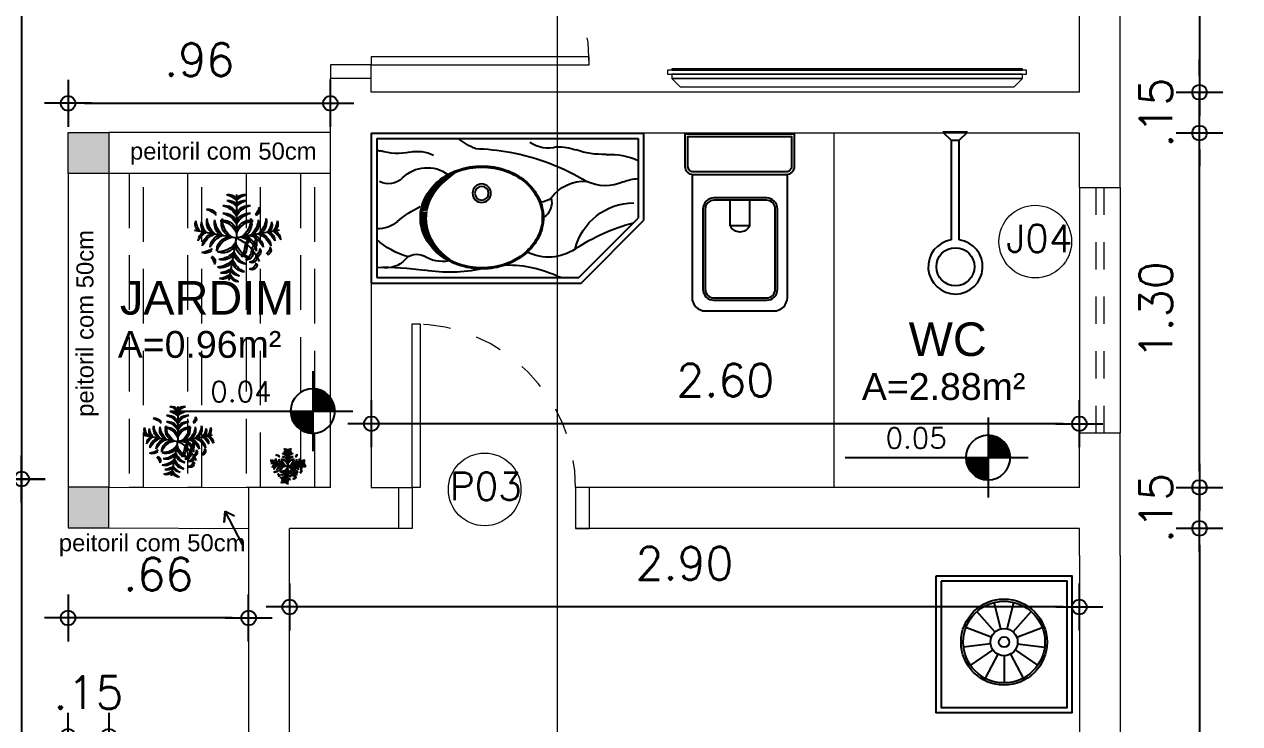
# Model space of a CAD drawing. Header units: millimetres. Extents: x 4595 to 4915, y 2085 to 2243.
# Drawn here: x 4643.646 to 4648.108, y 2165.952 to 2168.517 of the extents above; entities that cross this region are included whole.
import ezdxf

# ---------------------------------------------------------------- set-up
doc = ezdxf.new("R2010")
doc.units = ezdxf.units.MM
doc.header["$LTSCALE"] = 0.8
doc.linetypes.add('HIDDEN', pattern=[0.375, 0.25, -0.125])
doc.linetypes.add('HIDDEN2', pattern=[0.1875, 0.125, -0.0625])
for name, color, linetype in [('02', 2, 'Continuous'), ('DIVERSOS', 4, 'Continuous'), ('FMPLANT', 3, 'Continuous'), ('JANELAS_EXTERNO', 1, 'Continuous'), ('JANELAS_INTERNO', 2, 'Continuous'), ('MOBIL-I', 251, 'Continuous'), ('MOVEIS', 7, 'Continuous'), ('PISO', 8, 'Continuous'), ('PORTAS', 3, 'Continuous'), ('PROJEÇÃO', 8, 'HIDDEN2'), ('TEXTO0', 7, 'Continuous'), ('TEXTO2', 3, 'Continuous'), ('TXT_0', 7, 'Continuous')]:
    doc.layers.add(name, color=color, linetype=linetype)
doc.styles.add('ADITIVOCAD', font='ROMANS.shx')
doc.styles.add('SANSSERIF', font='sas_____.pfb', dxfattribs={"height": 1})
doc.styles.get("Standard").update_dxf_attribs({"font": 'txt.shx', "height": 0.12})
doc.dimstyles.new('ESCALA50', dxfattribs={"dimtxt": 0.1, "dimasz": 0.06, "dimexe": 0.18, "dimexo": 0.06, "dimgap": 0.1, "dimtad": 1, "dimzin": 4, "dimdsep": 46, "dimtxsty": 'Standard', "dimblk1": 'BOLA', "dimblk2": 'BOLA', "dimsah": 1, "dimcen": -0.06, "dimse1": 1, "dimse2": 1, "dimclrd": 7, "dimclrt": 3, "dimadec": 0, "dimazin": 0, "dimtfac": 1, "dimtix": 1, "dimtmove": 0, "dimatfit": 3, "dimldrblk": 'BOLA', "dimfxl": 0, "dimtolj": 1, "dimtzin": 4, "dimarcsym": 0})

# ---------------------------------------------------------------- blocks, each defined once
blk = doc.blocks.new('CRIADO')
at = {"layer": 'MOVEIS'}
for p, q in [((-0.0177, 0.0468), (-0.0532, 0.1403)), ((0.006, 0.0496), (0.0181, 0.1489)), ((-0.0374, 0.0332), (-0.1123, 0.0995)), ((0.0284, 0.0411), (0.0852, 0.1234)), ((0.0443, 0.0232), (0.1328, 0.0697)), ((-0.0485, 0.012), (-0.1456, 0.0359)), ((0.05, 0), (0.15, 0)), ((-0.0485, -0.012), (-0.1456, -0.0359)), ((-0.0374, -0.0332), (-0.1123, -0.0995)), ((0.0284, -0.0411), (0.0852, -0.1234)), ((0.0443, -0.0232), (0.1328, -0.0697)), ((-0.0177, -0.0468), (-0.0532, -0.1403)), ((0.006, -0.0496), (0.0181, -0.1489))]:
    blk.add_line(p, q, dxfattribs=at)
for points in [[(-0.2418, -0.2499), (0.2582, -0.2499), (0.2582, 0.2501), (-0.2418, 0.2501)], [(-0.2232, -0.2313), (0.2395, -0.2313), (0.2395, 0.2314), (-0.2232, 0.2314)]]:
    blk.add_lwpolyline(points, close=True, dxfattribs=at)
for radius in [0.1578, 0.15, 0.05, 0.019]:
    blk.add_circle((0, 0), radius, dxfattribs=at)
blk = doc.blocks.new('BOLA')
for p, q in [((0, -1.435), (0, 1.435)), ((-1.435, 0), (1.435, 0))]:
    blk.add_line(p, q)
blk.add_circle((0, 0), 0.452)
blk = doc.blocks.new('*D780')
at = {"layer": '02', "color": 7, "lineweight": -2, "transparency": 16777216}
for p, q in [((4647.9606, 2166.8784), (4647.9606, 2166.9384)), ((4647.9606, 2166.6684), (4647.9606, 2166.8184)), ((4647.9606, 2166.6084), (4647.9606, 2166.5484))]:
    blk.add_line(p, q, dxfattribs=at)
at = {"layer": 'Defpoints', "color": 0, "transparency": 16777216}
for p in [(4647.3302, 2166.8184), (4647.9606, 2166.8184), (4647.3302, 2166.6684)]:
    blk.add_point(p, dxfattribs=at)
at = {"layer": '02', "color": 7, "lineweight": -2, "transparency": 16777216, "xscale": 0.06, "yscale": 0.06, "zscale": 0.06}
for p, rotation in [((4647.9606, 2166.8184), 270), ((4647.9606, 2166.6684), 90)]:
    blk.add_blockref('BOLA', p, dxfattribs=dict(at, rotation=rotation))
at = {"layer": '02', "color": 3, "lineweight": 13, "transparency": 16777216, "insert": (4647.8006, 2166.7434), "char_height": 0.12, "attachment_point": 5, "rotation": 90}
blk.add_mtext('\\A1;.15', dxfattribs=at)
blk = doc.blocks.new('*D781')
at = {"layer": '02', "color": 7, "lineweight": -2, "transparency": 16777216}
blk.add_line((4647.9606, 2166.8784), (4647.9606, 2168.0584), dxfattribs=at)
at = {"layer": 'Defpoints', "color": 0, "transparency": 16777216}
for p in [(4647.3302, 2168.1184), (4647.9606, 2168.1184), (4647.3302, 2166.8184)]:
    blk.add_point(p, dxfattribs=at)
at = {"layer": '02', "color": 7, "lineweight": -2, "transparency": 16777216, "xscale": 0.06, "yscale": 0.06, "zscale": 0.06}
for p, rotation in [((4647.9606, 2168.1184), 90), ((4647.9606, 2166.8184), 270)]:
    blk.add_blockref('BOLA', p, dxfattribs=dict(at, rotation=rotation))
at = {"layer": '02', "color": 3, "lineweight": 13, "transparency": 16777216, "insert": (4647.8006, 2167.4684), "char_height": 0.12, "attachment_point": 5, "rotation": 90}
blk.add_mtext('\\A1;1.30', dxfattribs=at)
blk = doc.blocks.new('*D782')
at = {"layer": '02', "color": 7, "lineweight": -2, "transparency": 16777216}
for p, q in [((4647.9606, 2168.3284), (4647.9606, 2168.3884)), ((4647.9606, 2168.1184), (4647.9606, 2168.2684)), ((4647.9606, 2168.0584), (4647.9606, 2167.9984))]:
    blk.add_line(p, q, dxfattribs=at)
at = {"layer": 'Defpoints', "color": 0, "transparency": 16777216}
for p in [(4647.3302, 2168.2684), (4647.9606, 2168.2684), (4647.3302, 2168.1184)]:
    blk.add_point(p, dxfattribs=at)
at = {"layer": '02', "color": 7, "lineweight": -2, "transparency": 16777216, "xscale": 0.06, "yscale": 0.06, "zscale": 0.06}
for p, rotation in [((4647.9606, 2168.2684), 270), ((4647.9606, 2168.1184), 90)]:
    blk.add_blockref('BOLA', p, dxfattribs=dict(at, rotation=rotation))
at = {"layer": '02', "color": 3, "lineweight": 13, "transparency": 16777216, "insert": (4647.8006, 2168.1934), "char_height": 0.12, "attachment_point": 5, "rotation": 90}
blk.add_mtext('\\A1;.15', dxfattribs=at)
blk = doc.blocks.new('*D783')
at = {"layer": '02', "color": 7, "lineweight": -2, "transparency": 16777216}
blk.add_line((4647.9606, 2172.6584), (4647.9606, 2168.3284), dxfattribs=at)
at = {"layer": 'Defpoints', "color": 0, "transparency": 16777216}
for p in [(4647.3302, 2172.7184), (4647.3302, 2168.2684), (4647.9606, 2168.2684)]:
    blk.add_point(p, dxfattribs=at)
at = {"layer": '02', "color": 7, "lineweight": -2, "transparency": 16777216, "xscale": 0.06, "yscale": 0.06, "zscale": 0.06}
for p, rotation in [((4647.9606, 2172.7184), 90), ((4647.9606, 2168.2684), 270)]:
    blk.add_blockref('BOLA', p, dxfattribs=dict(at, rotation=rotation))
at = {"layer": '02', "color": 3, "lineweight": 13, "transparency": 16777216, "insert": (4647.8006, 2170.4934), "char_height": 0.12, "attachment_point": 5, "rotation": 90}
blk.add_mtext('\\A1;4.45', dxfattribs=at)
blk = doc.blocks.new('ADC_CHUVEIRO')
for p, q in [((0, 0.045), (0, -0.045)), ((0.03, 0.015), (0, 0.045)), ((0.395, 0.015), (0.03, 0.015)), ((0.03, -0.015), (0.03, 0.015)), ((0, -0.045), (0.03, -0.015)), ((0.03, -0.015), (0.3953, -0.015))]:
    blk.add_line(p, q)
blk.add_circle((0.494, 0.0009), 0.07)
blk.add_arc((0.494, 0.0009), 0.1, 189.1456, 171.891)
blk = doc.blocks.new('ADC_VASO_02')
blk.add_lwpolyline([(-0.175, 0.15), (-0.175, 0.6, -0.414214), (-0.125, 0.65), (0.125, 0.65, -0.414214), (0.175, 0.6), (0.175, 0.1496)], format="xyb")
for points in [[(0.1388, 0.2754, -0.414214), (0.0988, 0.2354), (-0.0948, 0.2354, -0.414214), (-0.1348, 0.2754), (-0.1348, 0.5704, -0.414214), (-0.0948, 0.6104), (0.0988, 0.6104, -0.414214), (0.1388, 0.5704)], [(0.1303, 0.2754, -0.414214), (0.0988, 0.2439), (-0.0948, 0.2439, -0.414214), (-0.1263, 0.2754), (-0.1263, 0.5704, -0.414214), (-0.0948, 0.6019), (0.0988, 0.6019, -0.414214), (0.1303, 0.5704)], [(-0.17, 0.15, 0.414214), (-0.2, 0.12), (-0.2, 0), (0.2, 0), (0.2, 0.12, 0.414214), (0.17, 0.15)], [(-0.17, 0.14, 0.414214), (-0.19, 0.12), (-0.19, 0.01), (0.19, 0.01), (0.19, 0.12, 0.414214), (0.17, 0.14)]]:
    blk.add_lwpolyline(points, format="xyb", close=True)
blk.add_lwpolyline([(0.0363, 0.2439), (0.0363, 0.3375), (-0.0344, 0.3375), (-0.0344, 0.2439)])
blk.add_arc((0.0009, 0.3215), 0.0388, 24.3951, 155.6049)
blk = doc.blocks.new('ADC_LAV_05')
for p, q in [((0, 0), (0, 0.55)), ((0, 0.55), (0.7704, 0.55)), ((0.7704, 0.55), (1, 0.3206)), ((0.02, 0.53), (0.7621, 0.53)), ((0.02, 0.02), (0.02, 0.53)), ((0.7621, 0.53), (0.98, 0.3123)), ((1, 0), (1, 0.3206)), ((0.98, 0.02), (0.98, 0.3123)), ((0, 0), (1, 0)), ((0.02, 0.02), (0.98, 0.02))]:
    blk.add_line(p, q)
for points in [[(0.4062, 0.1206, 0.083485), (0.4944, 0.1354, 0.090959), (0.566, 0.1759, 0.104004), (0.6157, 0.239, 0.115577), (0.6322, 0.3095, 0.115577), (0.6157, 0.38, 0.104004), (0.566, 0.443, 0.090959), (0.4944, 0.4835, 0.083485), (0.4062, 0.4983, 0.083485), (0.3179, 0.4835, 0.090959), (0.2463, 0.443, 0.104004), (0.1966, 0.38, 0.115577), (0.1801, 0.3095, 0.115577), (0.1966, 0.239, 0.104004), (0.2463, 0.1759, 0.090959), (0.3179, 0.1354, 0.083485)], [(0.4062, 0.1248, 0.083485), (0.493, 0.1394, 0.090959), (0.5633, 0.1791, 0.104004), (0.6119, 0.2408, 0.115577), (0.628, 0.3095, 0.115577), (0.6119, 0.3781, 0.104004), (0.5633, 0.4398, 0.090959), (0.493, 0.4795, 0.083485), (0.4062, 0.4941, 0.083485), (0.3193, 0.4795, 0.090959), (0.249, 0.4398, 0.104004), (0.2004, 0.3781, 0.115577), (0.1843, 0.3095, 0.115577), (0.2004, 0.2408, 0.104004), (0.249, 0.1791, 0.090959), (0.3193, 0.1394, 0.083485)]]:
    blk.add_lwpolyline(points, format="xyb", close=True)
for radius in [0.0339, 0.025]:
    blk.add_circle((0.4055, 0.2206), radius)
for centre, radius, start, end in [((0.0559, 1.3962), 0.9039, 267.7229, 278.9638), ((0.0552, 0.402), 0.0926, 41.3487, 101.8141), ((0.2875, -0.0718), 0.5823, 78.2401, 98.9638), ((0.4995, 0.9177), 0.4342, 269.3247, 295.8903), ((0.76, 0.3809), 0.1624, 113.3641, 115.8903), ((0.2201, 0.1636), 0.3026, 106.3243, 131.3792), ((0.1665, 0.4999), 0.0556, 221.3487, 297.4318), ((0.2605, 0.3465), 0.1245, 78.9955, 123.3333), ((0.6508, 0.2793), 0.1756, 56.1908, 116.2902), ((1.1381, 1.007), 0.7001, 236.1908, 255.5369), ((0.9639, 0.4778), 0.2217, 193.7216, 269.9715), ((0.0206, 0.2349), 0.1168, 49.9343, 90.2724), ((0.3586, 0.6369), 0.4085, 229.9343, 244.0853), ((0.5983, 0.255), 0.0641, 344.5869, 58.1135), ((0.6184, 0.1896), 0.0639, 49.2661, 86.8336), ((0.7799, 0.3241), 0.1475, 215.7175, 274.1895), ((0.0641, 0.1144), 0.0713, 44.7702, 118.1843), ((0.8604, 0.032), 0.1609, 66.126, 115.6626), ((0.9822, 0.3072), 0.1401, 246.126, 269.1113), ((0.2056, 0.2549), 0.1281, 224.7702, 306.3582), ((0.363, 0.8774), 0.8206, 280.1922, 301.4107), ((0.8722, 0.3475), 0.2696, 267.8834, 293.5615), ((-0.0155, 0.2328), 0.1744, 281.75, 286.3843), ((0.0957, -0.1456), 0.22, 78.1029, 106.3843), ((0.1688, 0.2014), 0.1346, 258.1029, 296.1994), ((0.4585, -0.1421), 0.2131, 111.0015, 130.4729), ((0.3613, 0.8866), 0.83, 271.4321, 280.1922), ((0.6495, -0.0622), 0.1173, 74.3079, 124.9939), ((0.688, 0.2406), 0.19, 267.9474, 289.2677), ((0.8511, -0.2259), 0.3042, 87.8834, 109.2677)]:
    blk.add_arc(centre, radius, start, end)
for points in [[(0.2433, 0.4404), (0.2513, 0.4271), (0.2584, 0.4524), (0.2647, 0.4406)], [(0.2584, 0.4524), (0.2647, 0.4406), (0.2777, 0.465), (0.2797, 0.4531)], [(0.2777, 0.465), (0.2797, 0.4531), (0.2886, 0.471), (0.2899, 0.4611)], [(0.2886, 0.471), (0.2899, 0.4611), (0.3035, 0.4779), (0.2965, 0.4664)], [(0.3035, 0.4779), (0.2965, 0.4664), (0.3178, 0.4833), (0.3049, 0.4731)], [(0.2049, 0.3949), (0.2213, 0.3828), (0.2176, 0.4133), (0.2336, 0.4041)], [(0.2176, 0.4133), (0.2336, 0.4041), (0.231, 0.4287), (0.2403, 0.4137)], [(0.231, 0.4287), (0.2403, 0.4137), (0.2433, 0.4404), (0.2513, 0.4271)], [(0.1859, 0.352), (0.2075, 0.3406), (0.19, 0.3646), (0.2108, 0.3551)], [(0.19, 0.3646), (0.2108, 0.3551), (0.1966, 0.38), (0.2152, 0.3688)], [(0.1966, 0.38), (0.2152, 0.3688), (0.2049, 0.3949), (0.2213, 0.3828)], [(0.1801, 0.311), (0.2052, 0.3059), (0.1808, 0.324), (0.205, 0.3144)], [(0.1808, 0.324), (0.205, 0.3144), (0.1821, 0.3345), (0.2054, 0.3236)], [(0.1821, 0.3345), (0.2054, 0.3236), (0.1859, 0.352), (0.2075, 0.3406)], [(0.1806, 0.2975), (0.2057, 0.2976), (0.1801, 0.311), (0.2052, 0.3059)], [(0.1813, 0.2898), (0.2072, 0.2867), (0.1806, 0.2975), (0.2057, 0.2976)], [(0.1847, 0.2717), (0.2109, 0.2698), (0.1816, 0.2882), (0.2076, 0.2844)], [(0.1894, 0.2561), (0.2133, 0.2622), (0.1847, 0.2717), (0.2109, 0.2698)], [(0.1979, 0.2364), (0.216, 0.2547), (0.1894, 0.2561), (0.2133, 0.2622)], [(0.2064, 0.2215), (0.2209, 0.2436), (0.1979, 0.2364), (0.216, 0.2547)], [(0.2176, 0.2056), (0.222, 0.2413), (0.2064, 0.2215), (0.2209, 0.2436)], [(0.2303, 0.1909), (0.2314, 0.2247), (0.2176, 0.2056), (0.222, 0.2413)], [(0.2433, 0.1785), (0.2403, 0.2118), (0.2303, 0.1909), (0.2314, 0.2247)], [(0.2571, 0.1674), (0.2482, 0.202), (0.2433, 0.1785), (0.2403, 0.2118)], [(0.2632, 0.1631), (0.2567, 0.1927), (0.2571, 0.1674), (0.2482, 0.202)], [(0.2742, 0.156), (0.2627, 0.1868), (0.2632, 0.1631), (0.2567, 0.1927)], [(0.2851, 0.1498), (0.2729, 0.1778), (0.2742, 0.156), (0.2627, 0.1868)], [(0.2956, 0.1445), (0.2839, 0.1687), (0.2851, 0.1498), (0.2729, 0.1778)], [(0.3256, 0.1339), (0.2928, 0.1613), (0.2956, 0.1445), (0.2839, 0.1687)], [(0.2966, 0.144), (0.3256, 0.1339), (0.2964, 0.1441), (0.3254, 0.133)], [(0.2964, 0.1441), (0.3254, 0.133), (0.3256, 0.1339), (0.3279, 0.1322)]]:
    blk.add_solid(points)
blk = doc.blocks.new('*D796')
at = {"layer": '02', "color": 7, "lineweight": -2, "transparency": 16777216}
blk.add_line((4650.0561, 2162.6284), (4650.0561, 2174.3584), dxfattribs=at)
at = {"layer": 'Defpoints', "color": 0, "transparency": 16777216}
for p in [(4647.6696, 2174.4184), (4650.0561, 2174.4184), (4649.1696, 2162.5684)]:
    blk.add_point(p, dxfattribs=at)
at = {"layer": '02', "color": 7, "lineweight": -2, "transparency": 16777216, "xscale": 0.06, "yscale": 0.06, "zscale": 0.06}
for p, rotation in [((4650.0561, 2174.4184), 90), ((4650.0561, 2162.5684), 270)]:
    blk.add_blockref('BOLA', p, dxfattribs=dict(at, rotation=rotation))
at = {"layer": '02', "color": 3, "lineweight": 13, "transparency": 16777216, "insert": (4649.8961, 2168.4934), "char_height": 0.12, "attachment_point": 5, "rotation": 90}
blk.add_mtext('\\A1;11.85', dxfattribs=at)
blk = doc.blocks.new('*D810')
at = {"layer": '02', "color": 7, "lineweight": -2, "transparency": 16777216}
blk.add_line((4647.9606, 2166.6084), (4647.9606, 2162.6284), dxfattribs=at)
at = {"layer": 'Defpoints', "color": 0, "transparency": 16777216}
for p in [(4647.3302, 2166.6684), (4647.3302, 2162.5684), (4647.9606, 2162.5684)]:
    blk.add_point(p, dxfattribs=at)
at = {"layer": '02', "color": 7, "lineweight": -2, "transparency": 16777216, "xscale": 0.06, "yscale": 0.06, "zscale": 0.06}
for p, rotation in [((4647.9606, 2166.6684), 90), ((4647.9606, 2162.5684), 270)]:
    blk.add_blockref('BOLA', p, dxfattribs=dict(at, rotation=rotation))
at = {"layer": '02', "color": 3, "lineweight": 13, "transparency": 16777216, "insert": (4647.8006, 2164.6184), "char_height": 0.12, "attachment_point": 5, "rotation": 90}
blk.add_mtext('\\A1;4.10', dxfattribs=at)
blk = doc.blocks.new('*D811')
at = {"layer": '02', "color": 7, "lineweight": -2, "transparency": 16777216}
blk.add_line((4647.4596, 2166.38), (4644.6796, 2166.38), dxfattribs=at)
at = {"layer": 'Defpoints', "color": 0, "transparency": 16777216}
for p in [(4644.6196, 2166.38), (4644.6196, 2166.38), (4647.5196, 2166.38)]:
    blk.add_point(p, dxfattribs=at)
at = {"layer": '02', "color": 7, "lineweight": -2, "transparency": 16777216, "xscale": 0.06, "yscale": 0.06, "zscale": 0.06, "rotation": 180}
blk.add_blockref('BOLA', (4644.6196, 2166.38), dxfattribs=at)
at = {"layer": '02', "color": 7, "lineweight": -2, "transparency": 16777216, "xscale": 0.06, "yscale": 0.06, "zscale": 0.06}
blk.add_blockref('BOLA', (4647.5196, 2166.38), dxfattribs=at)
at = {"layer": '02', "color": 3, "lineweight": 13, "transparency": 16777216, "insert": (4646.0696, 2166.54), "char_height": 0.12, "attachment_point": 5}
blk.add_mtext('\\A1;2.90', dxfattribs=at)
blk = doc.blocks.new('*D812')
at = {"layer": '02', "color": 7, "lineweight": -2, "transparency": 16777216}
blk.add_line((4647.4596, 2167.052), (4644.9796, 2167.052), dxfattribs=at)
at = {"layer": 'Defpoints', "color": 0, "transparency": 16777216}
for p in [(4644.9196, 2167.052), (4644.9196, 2166.8184), (4647.5196, 2166.8184)]:
    blk.add_point(p, dxfattribs=at)
at = {"layer": '02', "color": 7, "lineweight": -2, "transparency": 16777216, "xscale": 0.06, "yscale": 0.06, "zscale": 0.06, "rotation": 180}
blk.add_blockref('BOLA', (4644.9196, 2167.052), dxfattribs=at)
at = {"layer": '02', "color": 7, "lineweight": -2, "transparency": 16777216, "xscale": 0.06, "yscale": 0.06, "zscale": 0.06}
blk.add_blockref('BOLA', (4647.5196, 2167.052), dxfattribs=at)
at = {"layer": '02', "color": 3, "lineweight": 13, "transparency": 16777216, "insert": (4646.2196, 2167.212), "char_height": 0.12, "attachment_point": 5}
blk.add_mtext('\\A1;2.60', dxfattribs=at)
blk = doc.blocks.new('*D813')
at = {"layer": '02', "color": 7, "lineweight": -2, "transparency": 16777216}
blk.add_line((4643.6358, 2166.7893), (4643.6358, 2162.5137), dxfattribs=at)
at = {"layer": 'Defpoints', "color": 0, "transparency": 16777216}
for p in [(4644.0979, 2166.8493), (4643.6358, 2162.4537), (4644.0979, 2162.4537)]:
    blk.add_point(p, dxfattribs=at)
at = {"layer": '02', "color": 7, "lineweight": -2, "transparency": 16777216, "xscale": 0.06, "yscale": 0.06, "zscale": 0.06}
for p, rotation in [((4643.6358, 2166.8493), 90), ((4643.6358, 2162.4537), 270)]:
    blk.add_blockref('BOLA', p, dxfattribs=dict(at, rotation=rotation))
at = {"layer": '02', "color": 3, "lineweight": 13, "transparency": 16777216, "insert": (4643.4758, 2164.6515), "char_height": 0.12, "attachment_point": 5, "rotation": 90}
blk.add_mtext('\\A1;4.40', dxfattribs=at)
blk = doc.blocks.new('*D818')
at = {"layer": '02', "color": 7, "lineweight": -2, "transparency": 16777216}
blk.add_line((4644.4096, 2164.7931), (4641.5345, 2164.7931), dxfattribs=at)
at = {"layer": 'Defpoints', "color": 0, "transparency": 16777216}
for p in [(4644.4696, 2166.03), (4641.4745, 2164.7931), (4641.4745, 2159.8845)]:
    blk.add_point(p, dxfattribs=at)
at = {"layer": '02', "color": 7, "lineweight": -2, "transparency": 16777216, "xscale": 0.06, "yscale": 0.06, "zscale": 0.06, "rotation": 180}
blk.add_blockref('BOLA', (4641.4745, 2164.7931), dxfattribs=at)
at = {"layer": '02', "color": 7, "lineweight": -2, "transparency": 16777216, "xscale": 0.06, "yscale": 0.06, "zscale": 0.06}
blk.add_blockref('BOLA', (4644.4696, 2164.7931), dxfattribs=at)
at = {"layer": '02', "color": 3, "lineweight": 13, "transparency": 16777216, "insert": (4642.9721, 2164.9531), "char_height": 0.12, "attachment_point": 5}
blk.add_mtext('\\A1;3.00', dxfattribs=at)
blk = doc.blocks.new('*D829')
at = {"layer": 'Defpoints', "color": 0, "transparency": 16777216}
for p in [(4640.6261, 2166.8184), (4644.4696, 2166.8184), (4645.6201, 2160.6729)]:
    blk.add_point(p, dxfattribs=at)
at = {"layer": 'PORTAS', "color": 7, "lineweight": -2, "transparency": 16777216}
blk.add_line((4640.6261, 2160.7329), (4640.6261, 2166.7584), dxfattribs=at)
at = {"layer": 'PORTAS', "color": 7, "lineweight": -2, "transparency": 16777216, "xscale": 0.06, "yscale": 0.06, "zscale": 0.06}
for p, rotation in [((4640.6261, 2166.8184), 90), ((4640.6261, 2160.6729), 270)]:
    blk.add_blockref('BOLA', p, dxfattribs=dict(at, rotation=rotation))
at = {"layer": 'PORTAS', "color": 3, "lineweight": 13, "transparency": 16777216, "insert": (4640.4661, 2163.7456), "char_height": 0.12, "attachment_point": 5, "rotation": 90}
blk.add_mtext('\\A1;6.15', dxfattribs=at)
blk = doc.blocks.new('*D830')
at = {"layer": 'Defpoints', "color": 0, "transparency": 16777216}
for p in [(4640.6261, 2169.2684), (4644.0696, 2169.2684), (4644.4696, 2166.8184)]:
    blk.add_point(p, dxfattribs=at)
at = {"layer": 'PORTAS', "color": 7, "lineweight": -2, "transparency": 16777216}
blk.add_line((4640.6261, 2166.8784), (4640.6261, 2169.2084), dxfattribs=at)
at = {"layer": 'PORTAS', "color": 7, "lineweight": -2, "transparency": 16777216, "xscale": 0.06, "yscale": 0.06, "zscale": 0.06}
for p, rotation in [((4640.6261, 2169.2684), 90), ((4640.6261, 2166.8184), 270)]:
    blk.add_blockref('BOLA', p, dxfattribs=dict(at, rotation=rotation))
at = {"layer": 'PORTAS', "color": 3, "lineweight": 13, "transparency": 16777216, "insert": (4640.4661, 2168.0434), "char_height": 0.12, "attachment_point": 5, "rotation": 90}
blk.add_mtext('\\A1;2.45', dxfattribs=at)
blk = doc.blocks.new('Adc_nivelpl')
h = blk.add_hatch()
h.set_pattern_fill('_U', color=256, scale=0.005, angle=45, style=0, double=1)
h.set_pattern_definition([(45, (-5.8772514, -3.5161936), (-0.003535534, 0.003535534), []), (135, (-5.8772514, -3.5161936), (-0.003535534, -0.003535534), [])])
h.paths.add_polyline_path([(0.1954, -0.0865, 0.414214), (0.0865, -0.1954), (0.1954, -0.1954)])
h.paths.add_polyline_path([(0.1954, -0.1954), (0.1954, -0.3043, 0.414214), (0.3043, -0.1954)])
for p, q in [((0.1954, 0), (0.1954, -0.3908)), ((0.8958, -0.1954), (0, -0.1954))]:
    blk.add_line(p, q)
blk.add_circle((0.1954, -0.1954), 0.1089)
at = {"flags": 8}
blk.add_attdef('NIVEL', (0.3642, -0.1501), '', height=0.1, dxfattribs=at)
blk = doc.blocks.new('*D940')
at = {"layer": 'Defpoints', "color": 0, "transparency": 16777216}
for p in [(4644.3979, 2169.2993), (4643.6358, 2166.8493), (4644.3979, 2166.8493)]:
    blk.add_point(p, dxfattribs=at)
at = {"layer": 'PORTAS', "color": 7, "lineweight": -2, "transparency": 16777216}
blk.add_line((4643.6358, 2169.2393), (4643.6358, 2166.9093), dxfattribs=at)
at = {"layer": 'PORTAS', "color": 7, "lineweight": -2, "transparency": 16777216, "xscale": 0.06, "yscale": 0.06, "zscale": 0.06}
for p, rotation in [((4643.6358, 2169.2993), 90), ((4643.6358, 2166.8493), 270)]:
    blk.add_blockref('BOLA', p, dxfattribs=dict(at, rotation=rotation))
at = {"layer": 'PORTAS', "color": 3, "lineweight": 13, "transparency": 16777216, "insert": (4643.4758, 2168.0743), "char_height": 0.12, "attachment_point": 5, "rotation": 90}
blk.add_mtext('\\A1;2.45', dxfattribs=at)
blk = doc.blocks.new('A1194DB', base_point=(2.905, 11.046))
for p in [(2.905, 11.546), (2.413, 11.133), (3.397, 11.133), (2.992, 10.554)]:
    blk.add_line(p, (2.905, 11.046))
for centre, radius, start, end in [((2.676, 11.162), 0.268, 31.3712, 75.0366), ((2.76, 11.262), 0.16, 25.2489, 95.3937), ((2.812, 11.432), 0.115, 36.29, 99.6243), ((2.718, 11.297), 0.26, 44.0763, 73.3794), ((2.812, 11.364), 0.115, 36.29, 99.6243), ((2.718, 11.229), 0.26, 44.0763, 73.3794), ((2.998, 11.432), 0.115, 80.3757, 143.71), ((3.092, 11.297), 0.26, 106.6206, 135.9237), ((2.998, 11.364), 0.115, 80.3757, 143.71), ((3.092, 11.229), 0.26, 106.6206, 135.9237), ((3.05, 11.262), 0.16, 84.6063, 154.7511), ((3.134, 11.162), 0.268, 104.9634, 148.6288), ((2.695, 11.362), 0.0575, 139.742, 258.7475), ((2.773, 11.408), 0.125, 184.618, 228.2106), ((2.76, 11.171), 0.16, 25.2489, 95.3937), ((2.676, 11.071), 0.268, 31.3712, 75.0366), ((3.05, 11.171), 0.16, 84.6063, 154.7511), ((3.134, 11.071), 0.268, 104.9634, 148.6288), ((3.236, 11.263), 0.115, 80.3757, 143.71), ((3.33, 11.128), 0.26, 106.6206, 135.9237), ((2.541, 11.205), 0.115, 160.3757, 223.71), ((2.691, 11.274), 0.26, 186.6206, 215.9237), ((2.608, 11.193), 0.115, 160.3757, 223.71), ((2.758, 11.262), 0.26, 186.6206, 215.9237), ((2.718, 11.226), 0.16, 164.6063, 234.7511), ((2.831, 11.292), 0.268, 184.9634, 228.6288), ((2.808, 11.21), 0.16, 164.6063, 234.7511), ((2.92, 11.276), 0.268, 184.9634, 228.6288), ((2.751, 11.093), 0.156, 3.4259, 103.6346), ((2.686, 11.01), 0.236, 21.6665, 83.1878), ((2.886, 11.206), 0.156, 156.3654, 256.5741), ((2.978, 11.256), 0.236, 176.8122, 238.3335), ((3.059, 11.093), 0.156, 76.3654, 176.5741), ((3.124, 11.01), 0.236, 96.8122, 158.3335), ((2.832, 11.256), 0.236, 301.6665, 3.1878), ((2.924, 11.206), 0.156, 283.4259, 23.6346), ((2.889, 11.276), 0.268, 311.3712, 355.0366), ((3.002, 11.21), 0.16, 305.2489, 15.3937), ((2.979, 11.292), 0.268, 311.3712, 355.0366), ((3.092, 11.226), 0.16, 305.2489, 15.3937), ((3.052, 11.262), 0.26, 324.0763, 353.3794), ((3.201, 11.193), 0.115, 316.29, 19.6243), ((3.119, 11.274), 0.26, 324.0763, 353.3794), ((3.269, 11.205), 0.115, 316.29, 19.6243), ((2.509, 11.022), 0.115, 116.29, 179.6243), ((2.626, 10.906), 0.26, 124.0763, 153.3794), ((2.576, 11.01), 0.115, 116.29, 179.6243), ((2.693, 10.894), 0.26, 124.0763, 153.3794), ((2.668, 10.941), 0.16, 105.2489, 175.3937), ((2.751, 10.841), 0.268, 111.3712, 155.0366), ((2.757, 10.926), 0.16, 105.2489, 175.3937), ((2.841, 10.825), 0.268, 111.3712, 155.0366), ((3.137, 10.559), 0.54, 115.4772, 156.6585), ((2.759, 10.981), 0.0869, 144.9865, 244.4034), ((2.832, 10.902), 0.156, 83.4259, 183.6346), ((2.902, 10.824), 0.236, 101.6665, 163.1878), ((2.935, 11.063), 0.25, 187.5759, 215.8942), ((2.683, 11.044), 0.236, 286.8122, 348.3335), ((2.809, 11.028), 0.0563, 114.2257, 255.1279), ((2.853, 11.04), 0.078, 150.4398, 228.6694), ((3.114, 11.12), 0.236, 211.6665, 273.1878), ((2.908, 10.824), 0.236, 16.8122, 78.3335), ((2.978, 10.902), 0.156, 356.3654, 96.5741), ((2.969, 10.825), 0.268, 24.9634, 68.6288), ((3.053, 10.926), 0.16, 4.6063, 74.7511), ((3.058, 10.841), 0.268, 24.9634, 68.6288), ((3.142, 10.941), 0.16, 4.6063, 74.7511), ((3.117, 10.894), 0.26, 26.6206, 55.9237), ((3.234, 11.01), 0.115, 0.3757, 63.71), ((2.563, 10.905), 0.0575, 139.742, 258.7475), ((2.641, 10.95), 0.125, 184.618, 228.2106), ((2.682, 10.886), 0.0575, 139.742, 258.7475), ((2.76, 10.931), 0.125, 184.618, 228.2106), ((2.791, 10.867), 0.0766, 138.8744, 278.9763), ((2.857, 10.904), 0.125, 173.7536, 244.097), ((2.761, 10.973), 0.156, 266.3654, 6.5741), ((2.916, 10.934), 0.13, 161.4477, 239.3672), ((2.684, 10.982), 0.268, 294.9634, 338.6288), ((2.784, 10.899), 0.16, 274.6063, 344.7511), ((3.222, 11.022), 0.422, 185.4007, 208.139), ((3.065, 11.027), 0.156, 193.4259, 293.6346), ((3.135, 11.062), 0.268, 221.3712, 265.0366), ((3.069, 10.949), 0.16, 215.2489, 285.3937), ((3.339, 11.133), 0.26, 234.0763, 263.3794), ((3.27, 10.983), 0.115, 226.29, 289.6243), ((2.725, 10.813), 0.057, 167.0577, 302.8533), ((2.725, 10.732), 0.057, 167.0577, 302.8533), ((2.758, 10.845), 0.08, 185.1845, 268.654), ((2.758, 10.764), 0.08, 185.1845, 268.654), ((2.7, 10.893), 0.268, 294.9634, 338.6288), ((2.8, 10.809), 0.16, 274.6063, 344.7511), ((3.15, 10.972), 0.268, 221.3712, 265.0366), ((3.085, 10.859), 0.16, 215.2489, 285.3937), ((3.209, 10.775), 0.0575, 101.2525, 220.258), ((3.287, 10.729), 0.125, 131.7894, 175.382), ((2.753, 10.834), 0.26, 296.6206, 325.9237), ((2.868, 10.718), 0.115, 270.3757, 333.71), ((2.765, 10.767), 0.26, 296.6206, 325.9237), ((2.88, 10.65), 0.115, 270.3757, 333.71), ((3.12, 10.899), 0.26, 234.0763, 263.3794), ((3.052, 10.75), 0.115, 226.29, 289.6243), ((3.132, 10.832), 0.26, 234.0763, 263.3794), ((3.064, 10.683), 0.115, 226.29, 289.6243)]:
    blk.add_arc(centre, radius, start, end)
blk = doc.blocks.new('*D945')
at = {"layer": 'Defpoints', "color": 0, "transparency": 16777216}
for p in [(4644.7696, 2168.2278), (4643.8063, 2168.1201), (4644.7696, 2168.1201)]:
    blk.add_point(p, dxfattribs=at)
at = {"layer": 'PORTAS', "color": 7, "lineweight": -2, "transparency": 16777216}
blk.add_line((4643.8663, 2168.2278), (4644.7096, 2168.2278), dxfattribs=at)
at = {"layer": 'PORTAS', "color": 7, "lineweight": -2, "transparency": 16777216, "xscale": 0.06, "yscale": 0.06, "zscale": 0.06, "rotation": 180}
blk.add_blockref('BOLA', (4643.8063, 2168.2278), dxfattribs=at)
at = {"layer": 'PORTAS', "color": 7, "lineweight": -2, "transparency": 16777216, "xscale": 0.06, "yscale": 0.06, "zscale": 0.06}
blk.add_blockref('BOLA', (4644.7696, 2168.2278), dxfattribs=at)
at = {"layer": 'PORTAS', "color": 3, "lineweight": 13, "transparency": 16777216, "insert": (4644.288, 2168.3878), "char_height": 0.12, "attachment_point": 5}
blk.add_mtext('\\A1;.96', dxfattribs=at)
blk = doc.blocks.new('*D949')
at = {"layer": 'Defpoints', "color": 0, "transparency": 16777216}
for p in [(4643.8063, 2166.6704), (4644.4692, 2166.6684), (4643.8063, 2166.34)]:
    blk.add_point(p, dxfattribs=at)
at = {"layer": 'PORTAS', "color": 7, "lineweight": -2, "transparency": 16777216}
blk.add_line((4644.4092, 2166.34), (4643.8663, 2166.34), dxfattribs=at)
at = {"layer": 'PORTAS', "color": 7, "lineweight": -2, "transparency": 16777216, "xscale": 0.06, "yscale": 0.06, "zscale": 0.06, "rotation": 180}
blk.add_blockref('BOLA', (4643.8063, 2166.34), dxfattribs=at)
at = {"layer": 'PORTAS', "color": 7, "lineweight": -2, "transparency": 16777216, "xscale": 0.06, "yscale": 0.06, "zscale": 0.06}
blk.add_blockref('BOLA', (4644.4692, 2166.34), dxfattribs=at)
at = {"layer": 'PORTAS', "color": 3, "transparency": 16777216, "insert": (4644.1377, 2166.5), "char_height": 0.12, "attachment_point": 5}
blk.add_mtext('\\A1;.66', dxfattribs=at)
blk = doc.blocks.new('*D950')
at = {"layer": 'Defpoints', "color": 0, "transparency": 16777216}
for p in [(4643.8063, 2166.6704), (4643.9559, 2166.6699), (4643.9559, 2165.906)]:
    blk.add_point(p, dxfattribs=at)
at = {"layer": 'PORTAS', "color": 7, "lineweight": -2, "transparency": 16777216}
for p, q in [((4643.7463, 2165.906), (4643.6863, 2165.906)), ((4643.8063, 2165.906), (4643.9559, 2165.906)), ((4644.0159, 2165.906), (4644.0759, 2165.906))]:
    blk.add_line(p, q, dxfattribs=at)
at = {"layer": 'PORTAS', "color": 7, "lineweight": -2, "transparency": 16777216, "xscale": 0.06, "yscale": 0.06, "zscale": 0.06}
blk.add_blockref('BOLA', (4643.8063, 2165.906), dxfattribs=at)
at = {"layer": 'PORTAS', "color": 7, "lineweight": -2, "transparency": 16777216, "xscale": 0.06, "yscale": 0.06, "zscale": 0.06, "rotation": 180}
blk.add_blockref('BOLA', (4643.9559, 2165.906), dxfattribs=at)
at = {"layer": 'PORTAS', "color": 3, "transparency": 16777216, "insert": (4643.8811, 2166.066), "char_height": 0.12, "attachment_point": 5}
blk.add_mtext('\\A1;.15', dxfattribs=at)

msp = doc.modelspace()

# ---------------------------------------------------------------- hatches: boundary and pattern name
at = {"layer": 'PORTAS', "lineweight": 13}
h = msp.add_hatch(color=0, dxfattribs=at)
h.dxf.hatch_style = 1
h.paths.add_polyline_path([(4643.9563, 2168.1201), (4643.8063, 2168.1201), (4643.8063, 2167.9701), (4643.9563, 2167.9701)])
h = msp.add_hatch(color=0, dxfattribs=at)
h.dxf.hatch_style = 1
h.paths.add_polyline_path([(4643.9563, 2166.8199), (4643.8063, 2166.8199), (4643.8063, 2166.6704), (4643.9563, 2166.6704)])

# ---------------------------------------------------------------- linework, layer by layer
at = {"layer": '02', "color": 0, "lineweight": 13}
for p, q in [((4647.5196, 2168.2684), (4647.5196, 2169.2184)), ((4647.6696, 2167.9184), (4647.6696, 2169.2184)), ((4644.7696, 2166.8184), (4644.7696, 2168.3184)), ((4647.5196, 2168.2684), (4644.9196, 2168.2684)), ((4647.5196, 2168.1184), (4644.9196, 2168.1184)), ((4647.5196, 2168.1184), (4646.6196, 2168.1184)), ((4647.5196, 2167.9184), (4647.5196, 2168.1184)), ((4647.5196, 2167.9184), (4647.6696, 2167.9184)), ((4647.5196, 2166.8184), (4647.5196, 2167.0184)), ((4647.5196, 2167.0184), (4647.6696, 2167.0184)), ((4647.6696, 2166.5684), (4647.6696, 2167.0184)), ((4644.4696, 2162.4227), (4644.4696, 2166.8184)), ((4644.7696, 2166.8184), (4644.4696, 2166.8184)), ((4645.0196, 2166.8184), (4645.0196, 2166.6684)), ((4647.5196, 2166.8184), (4645.6696, 2166.8184)), ((4645.7196, 2166.8184), (4645.7196, 2166.6684)), ((4644.6196, 2162.5684), (4644.6196, 2166.6684)), ((4645.0196, 2166.6684), (4644.6196, 2166.6684)), ((4647.5196, 2166.6684), (4645.6696, 2166.6684)), ((4647.5196, 2166.5684), (4647.5196, 2166.6684))]:
    msp.add_line(p, q, dxfattribs=at)
at = {"layer": '02', "color": 0, "linetype": 'HIDDEN', "lineweight": 13}
for points in [[(4644.0831, 2167.9701), (4644.0304, 2167.9701), (4644.0304, 2166.8199), (4644.0831, 2166.8199)], [(4644.2977, 2167.9701), (4644.245, 2167.9701), (4644.245, 2166.8199), (4644.2977, 2166.8199)], [(4644.2977, 2167.9701), (4644.245, 2167.9701), (4644.245, 2166.8199), (4644.2977, 2166.8199)], [(4644.5123, 2167.9701), (4644.4596, 2167.9701), (4644.4596, 2166.8199), (4644.5123, 2166.8199)], [(4644.5123, 2167.9701), (4644.4596, 2167.9701), (4644.4596, 2166.8199), (4644.5123, 2166.8199)], [(4644.7123, 2167.9701), (4644.6596, 2167.9701), (4644.6596, 2166.8199), (4644.7123, 2166.8199)]]:
    msp.add_lwpolyline(points, close=True, dxfattribs=at)
at = {"layer": 'JANELAS_EXTERNO', "color": 0, "lineweight": 13}
for p, q in [((4647.5196, 2167.9184), (4647.5196, 2167.0184)), ((4647.6696, 2167.9184), (4647.6696, 2167.0184)), ((4647.5196, 2166.5684), (4647.5196, 2165.0684)), ((4647.6696, 2166.5684), (4647.6696, 2165.0684))]:
    msp.add_line(p, q, dxfattribs=at)
at = {"layer": 'JANELAS_INTERNO', "color": 0, "linetype": 'HIDDEN2', "lineweight": 13}
for p, q in [((4647.5796, 2167.9184), (4647.5796, 2167.0184)), ((4647.6096, 2167.9184), (4647.6096, 2167.0184))]:
    msp.add_line(p, q, dxfattribs=at)
at = {"layer": 'MOBIL-I', "color": 0, "lineweight": 13}
for points in [[(4647.3255, 2168.3343), (4647.3255, 2168.3496), (4646.0076, 2168.3496), (4646.0076, 2168.3343)], [(4647.3103, 2168.3496), (4647.3103, 2168.3547), (4646.0229, 2168.3547), (4646.0229, 2168.3496)], [(4647.3103, 2168.3191), (4647.3103, 2168.3343), (4646.0229, 2168.3343), (4646.0229, 2168.3191)], [(4647.2797, 2168.2885), (4647.3103, 2168.3191), (4646.0229, 2168.3191), (4646.0534, 2168.2885)]]:
    msp.add_lwpolyline(points, close=True, dxfattribs=at)
at = {"layer": 'PISO', "color": 0, "lineweight": 13}
msp.add_line((4646.6196, 2166.8223), (4646.6196, 2168.1184), dxfattribs=at)
for centre in [(4647.3576, 2167.7203), (4645.3359, 2166.8111)]:
    msp.add_circle(centre, 0.1333, dxfattribs=at)
at = {"layer": 'PORTAS', "color": 0, "lineweight": 13}
for p, q in [((4644.9196, 2168.3184), (4644.7696, 2168.3184)), ((4644.9196, 2168.2684), (4644.9196, 2168.3184)), ((4644.7696, 2168.1201), (4643.9563, 2168.1201)), ((4643.8063, 2167.9701), (4643.8063, 2166.8199)), ((4644.7696, 2167.9701), (4643.9563, 2167.9701)), ((4643.9563, 2167.9701), (4643.9563, 2166.8199)), ((4643.9563, 2166.8199), (4644.4696, 2166.8184)), ((4643.9559, 2166.6699), (4644.4692, 2166.6684))]:
    msp.add_line(p, q, dxfattribs=at)
at = {"layer": 'PORTAS', "color": 6}
for p, q in [((4644.3829, 2166.7313), (4644.3794, 2166.6902)), ((4644.3794, 2166.6902), (4644.3829, 2166.7313)), ((4644.4468, 2166.6097), (4644.3829, 2166.7313)), ((4644.3829, 2166.7313), (4644.4179, 2166.7138))]:
    msp.add_line(p, q, dxfattribs=at)
at = {"layer": 'PORTAS', "color": 0, "lineweight": 13}
for points in [[(4644.9196, 2168.3184), (4644.9196, 2168.3684), (4644.7696, 2168.3684), (4644.7696, 2168.3184)], [(4644.9196, 2168.1184), (4644.9196, 2166.8184), (4645.0696, 2166.8184), (4645.0696, 2166.6684), (4645.0196, 2166.6684)], [(4645.7196, 2166.8184), (4645.6696, 2166.8184), (4645.6696, 2166.6684), (4645.7196, 2166.6684)]]:
    msp.add_lwpolyline(points, dxfattribs=at)
for points in [[(4644.9196, 2168.3684), (4645.7196, 2168.3684), (4645.7196, 2168.3984), (4644.9196, 2168.3984)], [(4643.9563, 2167.9701), (4643.8063, 2167.9701), (4643.8063, 2168.1201), (4643.9563, 2168.1201)], [(4645.0696, 2166.8184), (4645.0696, 2167.4184), (4645.0996, 2167.4184), (4645.0996, 2166.8184)], [(4643.9563, 2166.8199), (4643.8063, 2166.8199), (4643.8063, 2166.6704), (4643.9563, 2166.6704)]]:
    msp.add_lwpolyline(points, close=True, dxfattribs=at)
at = {"layer": 'PROJEÇÃO', "color": 0, "lineweight": 13}
for centre, radius in [((4644.9196, 2168.3684), 0.8), ((4645.0696, 2166.8184), 0.6)]:
    msp.add_arc(centre, radius, 0, 90, dxfattribs=at)
at = {"layer": 'TEXTO0', "color": 0, "linetype": 'ByBlock', "lineweight": 13}
msp.add_line((4645.6031, 2148.0969), (4645.6031, 2177.9398), dxfattribs=at)

# ---------------------------------------------------------------- block references
at = {"layer": '02', "color": 0, "lineweight": 13, "rotation": 270}
msp.add_blockref('CRIADO', (4647.2429, 2166.2512), dxfattribs=at)
at = {"layer": 'FMPLANT', "color": 0, "lineweight": 13}
for p, xscale, yscale, zscale in [((4644.425, 2167.7343), -0.3166250740453882, 0.3166250740453882, 0.3166250740453882), ((4644.2088, 2166.9875), -0.2560690918952512, 0.2560690918952512, 0.2560690918952512), ((4644.6128, 2166.8963), -0.1264689768284376, 0.1264689768284376, 0.1264689768284376)]:
    msp.add_blockref('A1194DB', p, dxfattribs=dict(at, xscale=xscale, yscale=yscale, zscale=zscale))
at = {"layer": 'MOBIL-I', "color": 0, "lineweight": 13, "xscale": -1, "rotation": 180}
for name, p in [('ADC_LAV_05', (4644.9196, 2168.1184)), ('ADC_VASO_02', (4646.2723, 2168.1158))]:
    msp.add_blockref(name, p, dxfattribs=at)
at = {"layer": 'MOBIL-I', "color": 0, "lineweight": 13, "rotation": 270}
msp.add_blockref('ADC_CHUVEIRO', (4647.0635, 2168.1221), dxfattribs=at)
at = {"layer": 'TXT_0', "color": 0, "lineweight": 13}
ref = msp.add_blockref('Adc_nivelpl', (4644.8515, 2167.2451), dxfattribs=dict(at, xscale=-0.75, yscale=0.75, zscale=0.75))
ref.add_attrib('NIVEL', '0.04', (4644.3284, 2167.1326), dxfattribs={"height": 0.075, "style": 'ADITIVOCAD', "flags": 8})
ref = msp.add_blockref('Adc_nivelpl', (4647.3309, 2167.0746), dxfattribs=dict(at, xscale=-0.75, yscale=0.75, zscale=0.75))
ref.add_attrib('NIVEL', '0.05', (4646.8077, 2166.962), dxfattribs={"height": 0.075, "style": 'ADITIVOCAD', "flags": 8})

# ---------------------------------------------------------------- texts
at = {"layer": 'DIVERSOS', "color": 0, "lineweight": 13, "char_height": 0.10106, "width": 0.373078, "attachment_point": 3}
for s, insert in [('{\\C3;J04}', (4647.4941, 2167.7825)), ('{\\C3;P03}', (4645.4724, 2166.8734))]:
    msp.add_mtext(s, dxfattribs=dict(at, insert=insert))
at = {"layer": 'PISO', "color": 0, "lineweight": 13, "style": 'SANSSERIF'}
for p in [(4644.0335, 2168.0211), (4643.7724, 2166.5842)]:
    msp.add_text('peitoril com 50cm', height=0.062598, dxfattribs=at).set_placement(p)
msp.add_text('peitoril com 50cm', height=0.062598, rotation=90, dxfattribs=at).set_placement((4643.8994, 2167.0777))
at = {"layer": 'TEXTO2', "color": 0, "lineweight": 13, "style": 'SANSSERIF'}
for s, p in [('JARDIM', (4643.9966, 2167.4526)), ('WC', (4646.8928, 2167.3006))]:
    msp.add_text(s, height=0.12312, dxfattribs=at).set_placement(p)
at = {"layer": 'TXT_0', "color": 0, "lineweight": 13, "style": 'SANSSERIF'}
for s, p in [('A=0.96m²', (4643.9888, 2167.294)), ('A=2.88m²', (4646.7208, 2167.1394))]:
    msp.add_text(s, height=0.0985, dxfattribs=at).set_placement(p)

# ---------------------------------------------------------------- dimensions: what is measured, and where the dimension line sits
at = {"layer": '02', "color": 0, "lineweight": 13}
for base, p1, p2, picture, middle in [((4650.0561, 2174.4184), (4649.1696, 2162.5684), (4647.6696, 2174.4184), '*D796', (4649.8961, 2168.4934)), ((4647.9606, 2168.2684), (4647.3302, 2172.7184), (4647.3302, 2168.2684), '*D783', (4647.8006, 2170.4934)), ((4647.9606, 2168.2684), (4647.3302, 2168.1184), (4647.3302, 2168.2684), '*D782', (4647.8006, 2168.1934)), ((4647.9606, 2168.1184), (4647.3302, 2166.8184), (4647.3302, 2168.1184), '*D781', (4647.8006, 2167.4684)), ((4647.9606, 2166.8184), (4647.3302, 2166.6684), (4647.3302, 2166.8184), '*D780', (4647.8006, 2166.7434)), ((4643.6358, 2162.4537), (4644.0979, 2166.8493), (4644.0979, 2162.4537), '*D813', (4643.4758, 2164.6515)), ((4647.9606, 2162.5684), (4647.3302, 2166.6684), (4647.3302, 2162.5684), '*D810', (4647.8006, 2164.6184))]:
    dim = msp.add_linear_dim(base=base, p1=p1, p2=p2, angle=90, dimstyle='ESCALA50', override={"dimfxl": 0.18}, dxfattribs=at)
    dim.commit()
    dim.dimension.update_dxf_attribs({"geometry": picture, "text_midpoint": middle})
for base, p1, p2, picture, middle in [((4644.9196, 2167.052), (4647.5196, 2166.8184), (4644.9196, 2166.8184), '*D812', (4646.2196, 2167.212)), ((4644.6196, 2166.38), (4647.5196, 2166.38), (4644.6196, 2166.38), '*D811', (4646.0696, 2166.54)), ((4641.4745, 2164.7931), (4644.4696, 2166.03), (4641.4745, 2159.8845), '*D818', (4642.9721, 2164.9531))]:
    dim = msp.add_linear_dim(base=base, p1=p1, p2=p2, dimstyle='ESCALA50', override={"dimfxl": 0.18}, dxfattribs=at)
    dim.commit()
    dim.dimension.update_dxf_attribs({"geometry": picture, "text_midpoint": middle})
at = {"layer": 'PORTAS', "color": 0, "lineweight": 13}
for base, p1, p2, picture, middle in [((4640.6261, 2169.2684), (4644.4696, 2166.8184), (4644.0696, 2169.2684), '*D830', (4640.4661, 2168.0434)), ((4643.6358, 2166.8493), (4644.3979, 2169.2993), (4644.3979, 2166.8493), '*D940', (4643.4758, 2168.0743)), ((4640.6261, 2166.8184), (4645.6201, 2160.6729), (4644.4696, 2166.8184), '*D829', (4640.4661, 2163.7456))]:
    dim = msp.add_linear_dim(base=base, p1=p1, p2=p2, angle=90, dimstyle='ESCALA50', override={"dimfxl": 0.18}, dxfattribs=at)
    dim.commit()
    dim.dimension.update_dxf_attribs({"geometry": picture, "text_midpoint": middle})
dim = msp.add_linear_dim(base=(4644.7696, 2168.2278), p1=(4643.8063, 2168.1201), p2=(4644.7696, 2168.1201), dimstyle='ESCALA50', override={"dimfxl": 0.18}, dxfattribs=at)
dim.commit()
dim.dimension.update_dxf_attribs({"geometry": '*D945', "text_midpoint": (4644.288, 2168.3878)})
at = {"layer": 'PORTAS', "color": 6}
for base, p1, p2, picture, middle in [((4643.9559, 2165.906), (4643.8063, 2166.6704), (4643.9559, 2166.6699), '*D950', (4643.8811, 2166.066)), ((4643.8063, 2166.34), (4644.4692, 2166.6684), (4643.8063, 2166.6704), '*D949', (4644.1377, 2166.5))]:
    dim = msp.add_linear_dim(base=base, p1=p1, p2=p2, dimstyle='ESCALA50', override={"dimfxl": 0.18}, dxfattribs=at)
    dim.commit()
    dim.dimension.update_dxf_attribs({"geometry": picture, "text_midpoint": middle})

doc.saveas('drawing.dxf')
